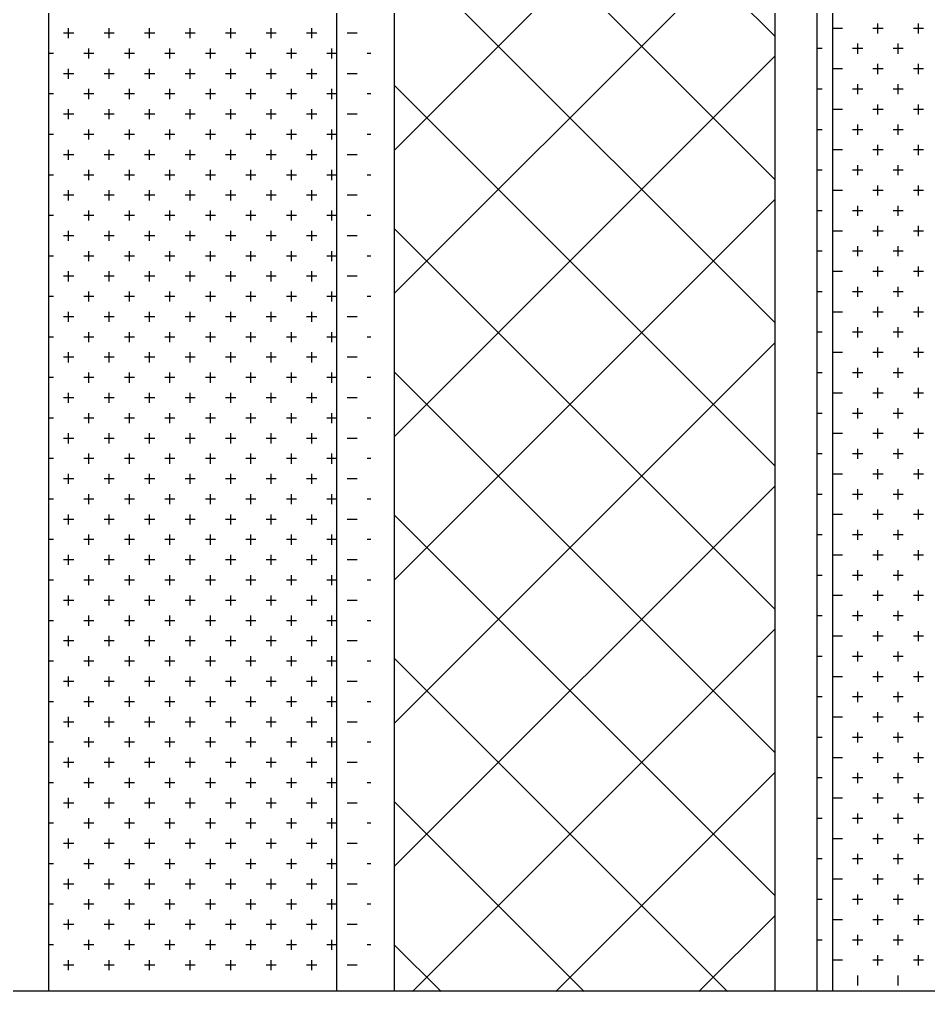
# Model space of a CAD drawing. Header units: inches. Extents: x 18.5 to 61, y 8.5 to 33.3.
# Drawn here: x 35.2731 to 35.533, y 27.4743 to 27.7521 of the extents above; entities that cross this region are included whole.
import ezdxf

# ---------------------------------------------------------------- set-up
doc = ezdxf.new("R2010")
doc.units = ezdxf.units.IN
doc.header["$MEASUREMENT"] = 0
for name, color, linetype in [('02', 2, 'Continuous'), ('4', 4, 'Continuous'), ('8', 8, 'Continuous')]:
    doc.layers.add(name, color=color, linetype=linetype)

msp = doc.modelspace()

# ---------------------------------------------------------------- hatches: boundary and pattern name
at = {"layer": '8'}
h = msp.add_hatch(dxfattribs=at)
h.set_pattern_fill('ANSI37', color=256, scale=0.231517, style=0)
h.set_pattern_definition([(135, (277.430933, 181.9363), (0.0204634236, 0.0204634236), []), (45, (277.430933, 181.9363), (0.0204634236, -0.0204634236), [])])
h.paths.add_polyline_path([(35.38027, 27.94441), (35.48901, 27.94891), (35.48901, 27.47433), (35.38027, 27.47433)])

# ---------------------------------------------------------------- linework, layer by layer
at = {"layer": '02'}
for p, q in [((35.28141, 28.01512), (35.28141, 27.47433)), ((35.3638, 28.00655), (35.3638, 27.47433)), ((35.38027, 28.00511), (35.38027, 27.47433)), ((35.48901, 27.99441), (35.48901, 27.47433)), ((35.50106, 27.99416), (35.50106, 27.47433)), ((35.50549, 27.9926), (35.50549, 27.47433)), ((35.2872, 27.74669), (35.2872, 27.74958)), ((35.29878, 27.74669), (35.29878, 27.74958)), ((35.31035, 27.74669), (35.31035, 27.74958)), ((35.32193, 27.74669), (35.32193, 27.74958)), ((35.33351, 27.74669), (35.33351, 27.74958)), ((35.34508, 27.74669), (35.34508, 27.74958)), ((35.35666, 27.74669), (35.35666, 27.74958)), ((35.50838, 27.7495), (35.50549, 27.7495)), ((35.51996, 27.7495), (35.51707, 27.7495)), ((35.51851, 27.74806), (35.51851, 27.75095)), ((35.53154, 27.7495), (35.52864, 27.7495)), ((35.53009, 27.74806), (35.53009, 27.75095)), ((35.28865, 27.74813), (35.28576, 27.74813)), ((35.30023, 27.74813), (35.29733, 27.74813)), ((35.3118, 27.74813), (35.30891, 27.74813)), ((35.32338, 27.74813), (35.32048, 27.74813)), ((35.33495, 27.74813), (35.33206, 27.74813)), ((35.34653, 27.74813), (35.34363, 27.74813)), ((35.3581, 27.74813), (35.35521, 27.74813)), ((35.36968, 27.74813), (35.36679, 27.74813)), ((35.51273, 27.74227), (35.51273, 27.74516)), ((35.5243, 27.74227), (35.5243, 27.74516)), ((35.28286, 27.74235), (35.28133, 27.74235)), ((35.29444, 27.74235), (35.29154, 27.74235)), ((35.29299, 27.7409), (35.29299, 27.74379)), ((35.30601, 27.74235), (35.30312, 27.74235)), ((35.30457, 27.7409), (35.30457, 27.74379)), ((35.31759, 27.74235), (35.3147, 27.74235)), ((35.31614, 27.7409), (35.31614, 27.74379)), ((35.32916, 27.74235), (35.32627, 27.74235)), ((35.32772, 27.7409), (35.32772, 27.74379)), ((35.34074, 27.74235), (35.33785, 27.74235)), ((35.33929, 27.7409), (35.33929, 27.74379)), ((35.35232, 27.74235), (35.34942, 27.74235)), ((35.35087, 27.7409), (35.35087, 27.74379)), ((35.36389, 27.74235), (35.361, 27.74235)), ((35.36245, 27.7409), (35.36245, 27.74379)), ((35.37359, 27.74235), (35.37257, 27.74235)), ((35.5026, 27.74372), (35.50106, 27.74372)), ((35.51417, 27.74372), (35.51128, 27.74372)), ((35.52575, 27.74372), (35.52285, 27.74372)), ((35.51851, 27.73648), (35.51851, 27.73937)), ((35.53009, 27.73648), (35.53009, 27.73937)), ((35.28865, 27.73656), (35.28576, 27.73656)), ((35.2872, 27.73511), (35.2872, 27.738)), ((35.30023, 27.73656), (35.29733, 27.73656)), ((35.29878, 27.73511), (35.29878, 27.738)), ((35.3118, 27.73656), (35.30891, 27.73656)), ((35.31035, 27.73511), (35.31035, 27.738)), ((35.32338, 27.73656), (35.32048, 27.73656)), ((35.32193, 27.73511), (35.32193, 27.738)), ((35.33495, 27.73656), (35.33206, 27.73656)), ((35.33351, 27.73511), (35.33351, 27.738)), ((35.34653, 27.73656), (35.34363, 27.73656)), ((35.34508, 27.73511), (35.34508, 27.738)), ((35.3581, 27.73656), (35.35521, 27.73656)), ((35.35666, 27.73511), (35.35666, 27.738)), ((35.36968, 27.73656), (35.36679, 27.73656)), ((35.50838, 27.73793), (35.50549, 27.73793)), ((35.51996, 27.73793), (35.51707, 27.73793)), ((35.53154, 27.73793), (35.52864, 27.73793)), ((35.51273, 27.73069), (35.51273, 27.73359)), ((35.5243, 27.73069), (35.5243, 27.73359)), ((35.28286, 27.73077), (35.28133, 27.73077)), ((35.29444, 27.73077), (35.29154, 27.73077)), ((35.29299, 27.72932), (35.29299, 27.73222)), ((35.30601, 27.73077), (35.30312, 27.73077)), ((35.30457, 27.72932), (35.30457, 27.73222)), ((35.31759, 27.73077), (35.3147, 27.73077)), ((35.31614, 27.72932), (35.31614, 27.73222)), ((35.32916, 27.73077), (35.32627, 27.73077)), ((35.32772, 27.72932), (35.32772, 27.73222)), ((35.34074, 27.73077), (35.33785, 27.73077)), ((35.33929, 27.72932), (35.33929, 27.73222)), ((35.35232, 27.73077), (35.34942, 27.73077)), ((35.35087, 27.72932), (35.35087, 27.73222)), ((35.36389, 27.73077), (35.361, 27.73077)), ((35.36245, 27.72932), (35.36245, 27.73222)), ((35.37359, 27.73077), (35.37257, 27.73077)), ((35.5026, 27.73214), (35.50106, 27.73214)), ((35.51417, 27.73214), (35.51128, 27.73214)), ((35.52575, 27.73214), (35.52285, 27.73214)), ((35.51851, 27.7249), (35.51851, 27.7278)), ((35.53009, 27.7249), (35.53009, 27.7278)), ((35.28865, 27.72498), (35.28576, 27.72498)), ((35.2872, 27.72353), (35.2872, 27.72643)), ((35.30023, 27.72498), (35.29733, 27.72498)), ((35.29878, 27.72353), (35.29878, 27.72643)), ((35.3118, 27.72498), (35.30891, 27.72498)), ((35.31035, 27.72353), (35.31035, 27.72643)), ((35.32338, 27.72498), (35.32048, 27.72498)), ((35.32193, 27.72353), (35.32193, 27.72643)), ((35.33495, 27.72498), (35.33206, 27.72498)), ((35.33351, 27.72353), (35.33351, 27.72643)), ((35.34653, 27.72498), (35.34363, 27.72498)), ((35.34508, 27.72353), (35.34508, 27.72643)), ((35.3581, 27.72498), (35.35521, 27.72498)), ((35.35666, 27.72353), (35.35666, 27.72643)), ((35.36968, 27.72498), (35.36679, 27.72498)), ((35.50838, 27.72635), (35.50549, 27.72635)), ((35.51996, 27.72635), (35.51707, 27.72635)), ((35.53154, 27.72635), (35.52864, 27.72635)), ((35.51273, 27.71912), (35.51273, 27.72201)), ((35.5243, 27.71912), (35.5243, 27.72201)), ((35.28286, 27.71919), (35.28133, 27.71919)), ((35.29444, 27.71919), (35.29154, 27.71919)), ((35.29299, 27.71775), (35.29299, 27.72064)), ((35.30601, 27.71919), (35.30312, 27.71919)), ((35.30457, 27.71775), (35.30457, 27.72064)), ((35.31759, 27.71919), (35.3147, 27.71919)), ((35.31614, 27.71775), (35.31614, 27.72064)), ((35.32916, 27.71919), (35.32627, 27.71919)), ((35.32772, 27.71775), (35.32772, 27.72064)), ((35.34074, 27.71919), (35.33785, 27.71919)), ((35.33929, 27.71775), (35.33929, 27.72064)), ((35.35232, 27.71919), (35.34942, 27.71919)), ((35.35087, 27.71775), (35.35087, 27.72064)), ((35.36389, 27.71919), (35.361, 27.71919)), ((35.36245, 27.71775), (35.36245, 27.72064)), ((35.37359, 27.71919), (35.37257, 27.71919)), ((35.5026, 27.72056), (35.50106, 27.72056)), ((35.51417, 27.72056), (35.51128, 27.72056)), ((35.52575, 27.72056), (35.52285, 27.72056)), ((35.51851, 27.71333), (35.51851, 27.71622)), ((35.53009, 27.71333), (35.53009, 27.71622)), ((35.28865, 27.71341), (35.28576, 27.71341)), ((35.2872, 27.71196), (35.2872, 27.71485)), ((35.30023, 27.71341), (35.29733, 27.71341)), ((35.29878, 27.71196), (35.29878, 27.71485)), ((35.3118, 27.71341), (35.30891, 27.71341)), ((35.31035, 27.71196), (35.31035, 27.71485)), ((35.32338, 27.71341), (35.32048, 27.71341)), ((35.32193, 27.71196), (35.32193, 27.71485)), ((35.33495, 27.71341), (35.33206, 27.71341)), ((35.33351, 27.71196), (35.33351, 27.71485)), ((35.34653, 27.71341), (35.34363, 27.71341)), ((35.34508, 27.71196), (35.34508, 27.71485)), ((35.3581, 27.71341), (35.35521, 27.71341)), ((35.35666, 27.71196), (35.35666, 27.71485)), ((35.36968, 27.71341), (35.36679, 27.71341)), ((35.50838, 27.71478), (35.50549, 27.71478)), ((35.51996, 27.71478), (35.51707, 27.71478)), ((35.53154, 27.71478), (35.52864, 27.71478)), ((35.29299, 27.70617), (35.29299, 27.70907)), ((35.30457, 27.70617), (35.30457, 27.70907)), ((35.31614, 27.70617), (35.31614, 27.70907)), ((35.32772, 27.70617), (35.32772, 27.70907)), ((35.33929, 27.70617), (35.33929, 27.70907)), ((35.35087, 27.70617), (35.35087, 27.70907)), ((35.36245, 27.70617), (35.36245, 27.70907)), ((35.5026, 27.70899), (35.50106, 27.70899)), ((35.51417, 27.70899), (35.51128, 27.70899)), ((35.51273, 27.70754), (35.51273, 27.71043)), ((35.52575, 27.70899), (35.52285, 27.70899)), ((35.5243, 27.70754), (35.5243, 27.71043)), ((35.28286, 27.70762), (35.28133, 27.70762)), ((35.29444, 27.70762), (35.29154, 27.70762)), ((35.30601, 27.70762), (35.30312, 27.70762)), ((35.31759, 27.70762), (35.3147, 27.70762)), ((35.32916, 27.70762), (35.32627, 27.70762)), ((35.34074, 27.70762), (35.33785, 27.70762)), ((35.35232, 27.70762), (35.34942, 27.70762)), ((35.36389, 27.70762), (35.361, 27.70762)), ((35.37359, 27.70762), (35.37257, 27.70762)), ((35.2872, 27.70038), (35.2872, 27.70328)), ((35.29878, 27.70038), (35.29878, 27.70328)), ((35.31035, 27.70038), (35.31035, 27.70328)), ((35.32193, 27.70038), (35.32193, 27.70328)), ((35.33351, 27.70038), (35.33351, 27.70328)), ((35.34508, 27.70038), (35.34508, 27.70328)), ((35.35666, 27.70038), (35.35666, 27.70328)), ((35.50838, 27.7032), (35.50549, 27.7032)), ((35.51996, 27.7032), (35.51707, 27.7032)), ((35.51851, 27.70175), (35.51851, 27.70465)), ((35.53154, 27.7032), (35.52864, 27.7032)), ((35.53009, 27.70175), (35.53009, 27.70465)), ((35.28865, 27.70183), (35.28576, 27.70183)), ((35.30023, 27.70183), (35.29733, 27.70183)), ((35.3118, 27.70183), (35.30891, 27.70183)), ((35.32338, 27.70183), (35.32048, 27.70183)), ((35.33495, 27.70183), (35.33206, 27.70183)), ((35.34653, 27.70183), (35.34363, 27.70183)), ((35.3581, 27.70183), (35.35521, 27.70183)), ((35.36968, 27.70183), (35.36679, 27.70183)), ((35.29299, 27.6946), (35.29299, 27.69749)), ((35.30457, 27.6946), (35.30457, 27.69749)), ((35.31614, 27.6946), (35.31614, 27.69749)), ((35.32772, 27.6946), (35.32772, 27.69749)), ((35.33929, 27.6946), (35.33929, 27.69749)), ((35.35087, 27.6946), (35.35087, 27.69749)), ((35.36245, 27.6946), (35.36245, 27.69749)), ((35.5026, 27.69741), (35.50106, 27.69741)), ((35.51417, 27.69741), (35.51128, 27.69741)), ((35.51273, 27.69597), (35.51273, 27.69886)), ((35.52575, 27.69741), (35.52285, 27.69741)), ((35.5243, 27.69597), (35.5243, 27.69886)), ((35.28286, 27.69604), (35.28133, 27.69604)), ((35.29444, 27.69604), (35.29154, 27.69604)), ((35.30601, 27.69604), (35.30312, 27.69604)), ((35.31759, 27.69604), (35.3147, 27.69604)), ((35.32916, 27.69604), (35.32627, 27.69604)), ((35.34074, 27.69604), (35.33785, 27.69604)), ((35.35232, 27.69604), (35.34942, 27.69604)), ((35.36389, 27.69604), (35.361, 27.69604)), ((35.37359, 27.69604), (35.37257, 27.69604)), ((35.2872, 27.68881), (35.2872, 27.6917)), ((35.29878, 27.68881), (35.29878, 27.6917)), ((35.31035, 27.68881), (35.31035, 27.6917)), ((35.32193, 27.68881), (35.32193, 27.6917)), ((35.33351, 27.68881), (35.33351, 27.6917)), ((35.34508, 27.68881), (35.34508, 27.6917)), ((35.35666, 27.68881), (35.35666, 27.6917)), ((35.50838, 27.69162), (35.50549, 27.69162)), ((35.51996, 27.69162), (35.51707, 27.69162)), ((35.51851, 27.69018), (35.51851, 27.69307)), ((35.53154, 27.69162), (35.52864, 27.69162)), ((35.53009, 27.69018), (35.53009, 27.69307)), ((35.28865, 27.69025), (35.28576, 27.69025)), ((35.30023, 27.69025), (35.29733, 27.69025)), ((35.3118, 27.69025), (35.30891, 27.69025)), ((35.32338, 27.69025), (35.32048, 27.69025)), ((35.33495, 27.69025), (35.33206, 27.69025)), ((35.34653, 27.69025), (35.34363, 27.69025)), ((35.3581, 27.69025), (35.35521, 27.69025)), ((35.36968, 27.69025), (35.36679, 27.69025)), ((35.29299, 27.68302), (35.29299, 27.68591)), ((35.30457, 27.68302), (35.30457, 27.68591)), ((35.31614, 27.68302), (35.31614, 27.68591)), ((35.32772, 27.68302), (35.32772, 27.68591)), ((35.33929, 27.68302), (35.33929, 27.68591)), ((35.35087, 27.68302), (35.35087, 27.68591)), ((35.36245, 27.68302), (35.36245, 27.68591)), ((35.5026, 27.68584), (35.50106, 27.68584)), ((35.51417, 27.68584), (35.51128, 27.68584)), ((35.51273, 27.68439), (35.51273, 27.68728)), ((35.52575, 27.68584), (35.52285, 27.68584)), ((35.5243, 27.68439), (35.5243, 27.68728)), ((35.28286, 27.68447), (35.28133, 27.68447)), ((35.29444, 27.68447), (35.29154, 27.68447)), ((35.30601, 27.68447), (35.30312, 27.68447)), ((35.31759, 27.68447), (35.3147, 27.68447)), ((35.32916, 27.68447), (35.32627, 27.68447)), ((35.34074, 27.68447), (35.33785, 27.68447)), ((35.35232, 27.68447), (35.34942, 27.68447)), ((35.36389, 27.68447), (35.361, 27.68447)), ((35.37359, 27.68447), (35.37257, 27.68447)), ((35.2872, 27.67723), (35.2872, 27.68013)), ((35.29878, 27.67723), (35.29878, 27.68013)), ((35.31035, 27.67723), (35.31035, 27.68013)), ((35.32193, 27.67723), (35.32193, 27.68013)), ((35.33351, 27.67723), (35.33351, 27.68013)), ((35.34508, 27.67723), (35.34508, 27.68013)), ((35.35666, 27.67723), (35.35666, 27.68013)), ((35.50838, 27.68005), (35.50549, 27.68005)), ((35.51996, 27.68005), (35.51707, 27.68005)), ((35.51851, 27.6786), (35.51851, 27.6815)), ((35.53154, 27.68005), (35.52864, 27.68005)), ((35.53009, 27.6786), (35.53009, 27.6815)), ((35.28865, 27.67868), (35.28576, 27.67868)), ((35.30023, 27.67868), (35.29733, 27.67868)), ((35.3118, 27.67868), (35.30891, 27.67868)), ((35.32338, 27.67868), (35.32048, 27.67868)), ((35.33495, 27.67868), (35.33206, 27.67868)), ((35.34653, 27.67868), (35.34363, 27.67868)), ((35.3581, 27.67868), (35.35521, 27.67868)), ((35.36968, 27.67868), (35.36679, 27.67868)), ((35.51273, 27.67281), (35.51273, 27.67571)), ((35.5243, 27.67281), (35.5243, 27.67571)), ((35.28286, 27.67289), (35.28133, 27.67289)), ((35.29444, 27.67289), (35.29154, 27.67289)), ((35.29299, 27.67144), (35.29299, 27.67434)), ((35.30601, 27.67289), (35.30312, 27.67289)), ((35.30457, 27.67144), (35.30457, 27.67434)), ((35.31759, 27.67289), (35.3147, 27.67289)), ((35.31614, 27.67144), (35.31614, 27.67434)), ((35.32916, 27.67289), (35.32627, 27.67289)), ((35.32772, 27.67144), (35.32772, 27.67434)), ((35.34074, 27.67289), (35.33785, 27.67289)), ((35.33929, 27.67144), (35.33929, 27.67434)), ((35.35232, 27.67289), (35.34942, 27.67289)), ((35.35087, 27.67144), (35.35087, 27.67434)), ((35.36389, 27.67289), (35.361, 27.67289)), ((35.36245, 27.67144), (35.36245, 27.67434)), ((35.37359, 27.67289), (35.37257, 27.67289)), ((35.5026, 27.67426), (35.50106, 27.67426)), ((35.51417, 27.67426), (35.51128, 27.67426)), ((35.52575, 27.67426), (35.52285, 27.67426)), ((35.51851, 27.66703), (35.51851, 27.66992)), ((35.53009, 27.66703), (35.53009, 27.66992)), ((35.28865, 27.6671), (35.28576, 27.6671)), ((35.2872, 27.66566), (35.2872, 27.66855)), ((35.30023, 27.6671), (35.29733, 27.6671)), ((35.29878, 27.66566), (35.29878, 27.66855)), ((35.3118, 27.6671), (35.30891, 27.6671)), ((35.31035, 27.66566), (35.31035, 27.66855)), ((35.32338, 27.6671), (35.32048, 27.6671)), ((35.32193, 27.66566), (35.32193, 27.66855)), ((35.33495, 27.6671), (35.33206, 27.6671)), ((35.33351, 27.66566), (35.33351, 27.66855)), ((35.34653, 27.6671), (35.34363, 27.6671)), ((35.34508, 27.66566), (35.34508, 27.66855)), ((35.3581, 27.6671), (35.35521, 27.6671)), ((35.35666, 27.66566), (35.35666, 27.66855)), ((35.36968, 27.6671), (35.36679, 27.6671)), ((35.50838, 27.66847), (35.50549, 27.66847)), ((35.51996, 27.66847), (35.51707, 27.66847)), ((35.53154, 27.66847), (35.52864, 27.66847)), ((35.51273, 27.66124), (35.51273, 27.66413)), ((35.5243, 27.66124), (35.5243, 27.66413)), ((35.28286, 27.66131), (35.28133, 27.66131)), ((35.29444, 27.66131), (35.29154, 27.66131)), ((35.29299, 27.65987), (35.29299, 27.66276)), ((35.30601, 27.66131), (35.30312, 27.66131)), ((35.30457, 27.65987), (35.30457, 27.66276)), ((35.31759, 27.66131), (35.3147, 27.66131)), ((35.31614, 27.65987), (35.31614, 27.66276)), ((35.32916, 27.66131), (35.32627, 27.66131)), ((35.32772, 27.65987), (35.32772, 27.66276)), ((35.34074, 27.66131), (35.33785, 27.66131)), ((35.33929, 27.65987), (35.33929, 27.66276)), ((35.35232, 27.66131), (35.34942, 27.66131)), ((35.35087, 27.65987), (35.35087, 27.66276)), ((35.36389, 27.66131), (35.361, 27.66131)), ((35.36245, 27.65987), (35.36245, 27.66276)), ((35.37359, 27.66131), (35.37257, 27.66131)), ((35.5026, 27.66268), (35.50106, 27.66268)), ((35.51417, 27.66268), (35.51128, 27.66268)), ((35.52575, 27.66268), (35.52285, 27.66268)), ((35.51851, 27.65545), (35.51851, 27.65834)), ((35.53009, 27.65545), (35.53009, 27.65834)), ((35.28865, 27.65553), (35.28576, 27.65553)), ((35.2872, 27.65408), (35.2872, 27.65697)), ((35.30023, 27.65553), (35.29733, 27.65553)), ((35.29878, 27.65408), (35.29878, 27.65697)), ((35.3118, 27.65553), (35.30891, 27.65553)), ((35.31035, 27.65408), (35.31035, 27.65697)), ((35.32338, 27.65553), (35.32048, 27.65553)), ((35.32193, 27.65408), (35.32193, 27.65697)), ((35.33495, 27.65553), (35.33206, 27.65553)), ((35.33351, 27.65408), (35.33351, 27.65697)), ((35.34653, 27.65553), (35.34363, 27.65553)), ((35.34508, 27.65408), (35.34508, 27.65697)), ((35.3581, 27.65553), (35.35521, 27.65553)), ((35.35666, 27.65408), (35.35666, 27.65697)), ((35.36968, 27.65553), (35.36679, 27.65553)), ((35.50838, 27.6569), (35.50549, 27.6569)), ((35.51996, 27.6569), (35.51707, 27.6569)), ((35.53154, 27.6569), (35.52864, 27.6569)), ((35.51273, 27.64966), (35.51273, 27.65256)), ((35.5243, 27.64966), (35.5243, 27.65256)), ((35.28286, 27.64974), (35.28133, 27.64974)), ((35.29444, 27.64974), (35.29154, 27.64974)), ((35.29299, 27.64829), (35.29299, 27.65119)), ((35.30601, 27.64974), (35.30312, 27.64974)), ((35.30457, 27.64829), (35.30457, 27.65119)), ((35.31759, 27.64974), (35.3147, 27.64974)), ((35.31614, 27.64829), (35.31614, 27.65119)), ((35.32916, 27.64974), (35.32627, 27.64974)), ((35.32772, 27.64829), (35.32772, 27.65119)), ((35.34074, 27.64974), (35.33785, 27.64974)), ((35.33929, 27.64829), (35.33929, 27.65119)), ((35.35232, 27.64974), (35.34942, 27.64974)), ((35.35087, 27.64829), (35.35087, 27.65119)), ((35.36389, 27.64974), (35.361, 27.64974)), ((35.36245, 27.64829), (35.36245, 27.65119)), ((35.37359, 27.64974), (35.37257, 27.64974)), ((35.5026, 27.65111), (35.50106, 27.65111)), ((35.51417, 27.65111), (35.51128, 27.65111)), ((35.52575, 27.65111), (35.52285, 27.65111)), ((35.51851, 27.64387), (35.51851, 27.64677)), ((35.53009, 27.64387), (35.53009, 27.64677)), ((35.28865, 27.64395), (35.28576, 27.64395)), ((35.2872, 27.6425), (35.2872, 27.6454)), ((35.30023, 27.64395), (35.29733, 27.64395)), ((35.29878, 27.6425), (35.29878, 27.6454)), ((35.3118, 27.64395), (35.30891, 27.64395)), ((35.31035, 27.6425), (35.31035, 27.6454)), ((35.32338, 27.64395), (35.32048, 27.64395)), ((35.32193, 27.6425), (35.32193, 27.6454)), ((35.33495, 27.64395), (35.33206, 27.64395)), ((35.33351, 27.6425), (35.33351, 27.6454)), ((35.34653, 27.64395), (35.34363, 27.64395)), ((35.34508, 27.6425), (35.34508, 27.6454)), ((35.3581, 27.64395), (35.35521, 27.64395)), ((35.35666, 27.6425), (35.35666, 27.6454)), ((35.36968, 27.64395), (35.36679, 27.64395)), ((35.50838, 27.64532), (35.50549, 27.64532)), ((35.51996, 27.64532), (35.51707, 27.64532)), ((35.53154, 27.64532), (35.52864, 27.64532)), ((35.29299, 27.63672), (35.29299, 27.63961)), ((35.30457, 27.63672), (35.30457, 27.63961)), ((35.31614, 27.63672), (35.31614, 27.63961)), ((35.32772, 27.63672), (35.32772, 27.63961)), ((35.33929, 27.63672), (35.33929, 27.63961)), ((35.35087, 27.63672), (35.35087, 27.63961)), ((35.36245, 27.63672), (35.36245, 27.63961)), ((35.5026, 27.63953), (35.50106, 27.63953)), ((35.51417, 27.63953), (35.51128, 27.63953)), ((35.51273, 27.63809), (35.51273, 27.64098)), ((35.52575, 27.63953), (35.52285, 27.63953)), ((35.5243, 27.63809), (35.5243, 27.64098)), ((35.28286, 27.63816), (35.28133, 27.63816)), ((35.29444, 27.63816), (35.29154, 27.63816)), ((35.30601, 27.63816), (35.30312, 27.63816)), ((35.31759, 27.63816), (35.3147, 27.63816)), ((35.32916, 27.63816), (35.32627, 27.63816)), ((35.34074, 27.63816), (35.33785, 27.63816)), ((35.35232, 27.63816), (35.34942, 27.63816)), ((35.36389, 27.63816), (35.361, 27.63816)), ((35.37359, 27.63816), (35.37257, 27.63816)), ((35.2872, 27.63093), (35.2872, 27.63382)), ((35.29878, 27.63093), (35.29878, 27.63382)), ((35.31035, 27.63093), (35.31035, 27.63382)), ((35.32193, 27.63093), (35.32193, 27.63382)), ((35.33351, 27.63093), (35.33351, 27.63382)), ((35.34508, 27.63093), (35.34508, 27.63382)), ((35.35666, 27.63093), (35.35666, 27.63382)), ((35.50838, 27.63374), (35.50549, 27.63374)), ((35.51996, 27.63374), (35.51707, 27.63374)), ((35.51851, 27.6323), (35.51851, 27.63519)), ((35.53154, 27.63374), (35.52864, 27.63374)), ((35.53009, 27.6323), (35.53009, 27.63519)), ((35.28865, 27.63237), (35.28576, 27.63237)), ((35.30023, 27.63237), (35.29733, 27.63237)), ((35.3118, 27.63237), (35.30891, 27.63237)), ((35.32338, 27.63237), (35.32048, 27.63237)), ((35.33495, 27.63237), (35.33206, 27.63237)), ((35.34653, 27.63237), (35.34363, 27.63237)), ((35.3581, 27.63237), (35.35521, 27.63237)), ((35.36968, 27.63237), (35.36679, 27.63237)), ((35.29299, 27.62514), (35.29299, 27.62803)), ((35.30457, 27.62514), (35.30457, 27.62803)), ((35.31614, 27.62514), (35.31614, 27.62803)), ((35.32772, 27.62514), (35.32772, 27.62803)), ((35.33929, 27.62514), (35.33929, 27.62803)), ((35.35087, 27.62514), (35.35087, 27.62803)), ((35.36245, 27.62514), (35.36245, 27.62803)), ((35.5026, 27.62796), (35.50106, 27.62796)), ((35.51417, 27.62796), (35.51128, 27.62796)), ((35.51273, 27.62651), (35.51273, 27.6294)), ((35.52575, 27.62796), (35.52285, 27.62796)), ((35.5243, 27.62651), (35.5243, 27.6294)), ((35.28286, 27.62659), (35.28133, 27.62659)), ((35.29444, 27.62659), (35.29154, 27.62659)), ((35.30601, 27.62659), (35.30312, 27.62659)), ((35.31759, 27.62659), (35.3147, 27.62659)), ((35.32916, 27.62659), (35.32627, 27.62659)), ((35.34074, 27.62659), (35.33785, 27.62659)), ((35.35232, 27.62659), (35.34942, 27.62659)), ((35.36389, 27.62659), (35.361, 27.62659)), ((35.37359, 27.62659), (35.37257, 27.62659)), ((35.2872, 27.61935), (35.2872, 27.62225)), ((35.29878, 27.61935), (35.29878, 27.62225)), ((35.31035, 27.61935), (35.31035, 27.62225)), ((35.32193, 27.61935), (35.32193, 27.62225)), ((35.33351, 27.61935), (35.33351, 27.62225)), ((35.34508, 27.61935), (35.34508, 27.62225)), ((35.35666, 27.61935), (35.35666, 27.62225)), ((35.50838, 27.62217), (35.50549, 27.62217)), ((35.51996, 27.62217), (35.51707, 27.62217)), ((35.51851, 27.62072), (35.51851, 27.62362)), ((35.53154, 27.62217), (35.52864, 27.62217)), ((35.53009, 27.62072), (35.53009, 27.62362)), ((35.28865, 27.6208), (35.28576, 27.6208)), ((35.30023, 27.6208), (35.29733, 27.6208)), ((35.3118, 27.6208), (35.30891, 27.6208)), ((35.32338, 27.6208), (35.32048, 27.6208)), ((35.33495, 27.6208), (35.33206, 27.6208)), ((35.34653, 27.6208), (35.34363, 27.6208)), ((35.3581, 27.6208), (35.35521, 27.6208)), ((35.36968, 27.6208), (35.36679, 27.6208)), ((35.29299, 27.61356), (35.29299, 27.61646)), ((35.30457, 27.61356), (35.30457, 27.61646)), ((35.31614, 27.61356), (35.31614, 27.61646)), ((35.32772, 27.61356), (35.32772, 27.61646)), ((35.33929, 27.61356), (35.33929, 27.61646)), ((35.35087, 27.61356), (35.35087, 27.61646)), ((35.36245, 27.61356), (35.36245, 27.61646)), ((35.5026, 27.61638), (35.50106, 27.61638)), ((35.51417, 27.61638), (35.51128, 27.61638)), ((35.51273, 27.61493), (35.51273, 27.61783)), ((35.52575, 27.61638), (35.52285, 27.61638)), ((35.5243, 27.61493), (35.5243, 27.61783)), ((35.28286, 27.61501), (35.28133, 27.61501)), ((35.29444, 27.61501), (35.29154, 27.61501)), ((35.30601, 27.61501), (35.30312, 27.61501)), ((35.31759, 27.61501), (35.3147, 27.61501)), ((35.32916, 27.61501), (35.32627, 27.61501)), ((35.34074, 27.61501), (35.33785, 27.61501)), ((35.35232, 27.61501), (35.34942, 27.61501)), ((35.36389, 27.61501), (35.361, 27.61501)), ((35.37359, 27.61501), (35.37257, 27.61501)), ((35.2872, 27.60778), (35.2872, 27.61067)), ((35.29878, 27.60778), (35.29878, 27.61067)), ((35.31035, 27.60778), (35.31035, 27.61067)), ((35.32193, 27.60778), (35.32193, 27.61067)), ((35.33351, 27.60778), (35.33351, 27.61067)), ((35.34508, 27.60778), (35.34508, 27.61067)), ((35.35666, 27.60778), (35.35666, 27.61067)), ((35.50838, 27.61059), (35.50549, 27.61059)), ((35.51996, 27.61059), (35.51707, 27.61059)), ((35.51851, 27.60915), (35.51851, 27.61204)), ((35.53154, 27.61059), (35.52864, 27.61059)), ((35.53009, 27.60915), (35.53009, 27.61204)), ((35.28865, 27.60922), (35.28576, 27.60922)), ((35.30023, 27.60922), (35.29733, 27.60922)), ((35.3118, 27.60922), (35.30891, 27.60922)), ((35.32338, 27.60922), (35.32048, 27.60922)), ((35.33495, 27.60922), (35.33206, 27.60922)), ((35.34653, 27.60922), (35.34363, 27.60922)), ((35.3581, 27.60922), (35.35521, 27.60922)), ((35.36968, 27.60922), (35.36679, 27.60922)), ((35.51273, 27.60336), (35.51273, 27.60625)), ((35.5243, 27.60336), (35.5243, 27.60625)), ((35.28286, 27.60344), (35.28133, 27.60344)), ((35.29444, 27.60344), (35.29154, 27.60344)), ((35.29299, 27.60199), (35.29299, 27.60488)), ((35.30601, 27.60344), (35.30312, 27.60344)), ((35.30457, 27.60199), (35.30457, 27.60488)), ((35.31759, 27.60344), (35.3147, 27.60344)), ((35.31614, 27.60199), (35.31614, 27.60488)), ((35.32916, 27.60344), (35.32627, 27.60344)), ((35.32772, 27.60199), (35.32772, 27.60488)), ((35.34074, 27.60344), (35.33785, 27.60344)), ((35.33929, 27.60199), (35.33929, 27.60488)), ((35.35232, 27.60344), (35.34942, 27.60344)), ((35.35087, 27.60199), (35.35087, 27.60488)), ((35.36389, 27.60344), (35.361, 27.60344)), ((35.36245, 27.60199), (35.36245, 27.60488)), ((35.37359, 27.60344), (35.37257, 27.60344)), ((35.5026, 27.60481), (35.50106, 27.60481)), ((35.51417, 27.60481), (35.51128, 27.60481)), ((35.52575, 27.60481), (35.52285, 27.60481)), ((35.51851, 27.59757), (35.51851, 27.60046)), ((35.53009, 27.59757), (35.53009, 27.60046)), ((35.28865, 27.59765), (35.28576, 27.59765)), ((35.2872, 27.5962), (35.2872, 27.59909)), ((35.30023, 27.59765), (35.29733, 27.59765)), ((35.29878, 27.5962), (35.29878, 27.59909)), ((35.3118, 27.59765), (35.30891, 27.59765)), ((35.31035, 27.5962), (35.31035, 27.59909)), ((35.32338, 27.59765), (35.32048, 27.59765)), ((35.32193, 27.5962), (35.32193, 27.59909)), ((35.33495, 27.59765), (35.33206, 27.59765)), ((35.33351, 27.5962), (35.33351, 27.59909)), ((35.34653, 27.59765), (35.34363, 27.59765)), ((35.34508, 27.5962), (35.34508, 27.59909)), ((35.3581, 27.59765), (35.35521, 27.59765)), ((35.35666, 27.5962), (35.35666, 27.59909)), ((35.36968, 27.59765), (35.36679, 27.59765)), ((35.50838, 27.59902), (35.50549, 27.59902)), ((35.51996, 27.59902), (35.51707, 27.59902)), ((35.53154, 27.59902), (35.52864, 27.59902)), ((35.51273, 27.59178), (35.51273, 27.59468)), ((35.5243, 27.59178), (35.5243, 27.59468)), ((35.28286, 27.59186), (35.28133, 27.59186)), ((35.29444, 27.59186), (35.29154, 27.59186)), ((35.29299, 27.59041), (35.29299, 27.59331)), ((35.30601, 27.59186), (35.30312, 27.59186)), ((35.30457, 27.59041), (35.30457, 27.59331)), ((35.31759, 27.59186), (35.3147, 27.59186)), ((35.31614, 27.59041), (35.31614, 27.59331)), ((35.32916, 27.59186), (35.32627, 27.59186)), ((35.32772, 27.59041), (35.32772, 27.59331)), ((35.34074, 27.59186), (35.33785, 27.59186)), ((35.33929, 27.59041), (35.33929, 27.59331)), ((35.35232, 27.59186), (35.34942, 27.59186)), ((35.35087, 27.59041), (35.35087, 27.59331)), ((35.36389, 27.59186), (35.361, 27.59186)), ((35.36245, 27.59041), (35.36245, 27.59331)), ((35.37359, 27.59186), (35.37257, 27.59186)), ((35.5026, 27.59323), (35.50106, 27.59323)), ((35.51417, 27.59323), (35.51128, 27.59323)), ((35.52575, 27.59323), (35.52285, 27.59323)), ((35.51851, 27.58599), (35.51851, 27.58889)), ((35.53009, 27.58599), (35.53009, 27.58889)), ((35.28865, 27.58607), (35.28576, 27.58607)), ((35.2872, 27.58462), (35.2872, 27.58752)), ((35.30023, 27.58607), (35.29733, 27.58607)), ((35.29878, 27.58462), (35.29878, 27.58752)), ((35.3118, 27.58607), (35.30891, 27.58607)), ((35.31035, 27.58462), (35.31035, 27.58752)), ((35.32338, 27.58607), (35.32048, 27.58607)), ((35.32193, 27.58462), (35.32193, 27.58752)), ((35.33495, 27.58607), (35.33206, 27.58607)), ((35.33351, 27.58462), (35.33351, 27.58752)), ((35.34653, 27.58607), (35.34363, 27.58607)), ((35.34508, 27.58462), (35.34508, 27.58752)), ((35.3581, 27.58607), (35.35521, 27.58607)), ((35.35666, 27.58462), (35.35666, 27.58752)), ((35.36968, 27.58607), (35.36679, 27.58607)), ((35.50838, 27.58744), (35.50549, 27.58744)), ((35.51996, 27.58744), (35.51707, 27.58744)), ((35.53154, 27.58744), (35.52864, 27.58744)), ((35.51273, 27.58021), (35.51273, 27.5831)), ((35.5243, 27.58021), (35.5243, 27.5831)), ((35.28286, 27.58028), (35.28133, 27.58028)), ((35.29444, 27.58028), (35.29154, 27.58028)), ((35.29299, 27.57884), (35.29299, 27.58173)), ((35.30601, 27.58028), (35.30312, 27.58028)), ((35.30457, 27.57884), (35.30457, 27.58173)), ((35.31759, 27.58028), (35.3147, 27.58028)), ((35.31614, 27.57884), (35.31614, 27.58173)), ((35.32916, 27.58028), (35.32627, 27.58028)), ((35.32772, 27.57884), (35.32772, 27.58173)), ((35.34074, 27.58028), (35.33785, 27.58028)), ((35.33929, 27.57884), (35.33929, 27.58173)), ((35.35232, 27.58028), (35.34942, 27.58028)), ((35.35087, 27.57884), (35.35087, 27.58173)), ((35.36389, 27.58028), (35.361, 27.58028)), ((35.36245, 27.57884), (35.36245, 27.58173)), ((35.37359, 27.58028), (35.37257, 27.58028)), ((35.5026, 27.58165), (35.50106, 27.58165)), ((35.51417, 27.58165), (35.51128, 27.58165)), ((35.52575, 27.58165), (35.52285, 27.58165)), ((35.51851, 27.57442), (35.51851, 27.57731)), ((35.53009, 27.57442), (35.53009, 27.57731)), ((35.28865, 27.5745), (35.28576, 27.5745)), ((35.2872, 27.57305), (35.2872, 27.57594)), ((35.30023, 27.5745), (35.29733, 27.5745)), ((35.29878, 27.57305), (35.29878, 27.57594)), ((35.3118, 27.5745), (35.30891, 27.5745)), ((35.31035, 27.57305), (35.31035, 27.57594)), ((35.32338, 27.5745), (35.32048, 27.5745)), ((35.32193, 27.57305), (35.32193, 27.57594)), ((35.33495, 27.5745), (35.33206, 27.5745)), ((35.33351, 27.57305), (35.33351, 27.57594)), ((35.34653, 27.5745), (35.34363, 27.5745)), ((35.34508, 27.57305), (35.34508, 27.57594)), ((35.3581, 27.5745), (35.35521, 27.5745)), ((35.35666, 27.57305), (35.35666, 27.57594)), ((35.36968, 27.5745), (35.36679, 27.5745)), ((35.50838, 27.57587), (35.50549, 27.57587)), ((35.51996, 27.57587), (35.51707, 27.57587)), ((35.53154, 27.57587), (35.52864, 27.57587)), ((35.29299, 27.56726), (35.29299, 27.57015)), ((35.30457, 27.56726), (35.30457, 27.57015)), ((35.31614, 27.56726), (35.31614, 27.57015)), ((35.32772, 27.56726), (35.32772, 27.57015)), ((35.33929, 27.56726), (35.33929, 27.57015)), ((35.35087, 27.56726), (35.35087, 27.57015)), ((35.36245, 27.56726), (35.36245, 27.57015)), ((35.5026, 27.57008), (35.50106, 27.57008)), ((35.51417, 27.57008), (35.51128, 27.57008)), ((35.51273, 27.56863), (35.51273, 27.57152)), ((35.52575, 27.57008), (35.52285, 27.57008)), ((35.5243, 27.56863), (35.5243, 27.57152)), ((35.28286, 27.56871), (35.28133, 27.56871)), ((35.29444, 27.56871), (35.29154, 27.56871)), ((35.30601, 27.56871), (35.30312, 27.56871)), ((35.31759, 27.56871), (35.3147, 27.56871)), ((35.32916, 27.56871), (35.32627, 27.56871)), ((35.34074, 27.56871), (35.33785, 27.56871)), ((35.35232, 27.56871), (35.34942, 27.56871)), ((35.36389, 27.56871), (35.361, 27.56871)), ((35.37359, 27.56871), (35.37257, 27.56871)), ((35.2872, 27.56147), (35.2872, 27.56437)), ((35.29878, 27.56147), (35.29878, 27.56437)), ((35.31035, 27.56147), (35.31035, 27.56437)), ((35.32193, 27.56147), (35.32193, 27.56437)), ((35.33351, 27.56147), (35.33351, 27.56437)), ((35.34508, 27.56147), (35.34508, 27.56437)), ((35.35666, 27.56147), (35.35666, 27.56437)), ((35.50838, 27.56429), (35.50549, 27.56429)), ((35.51996, 27.56429), (35.51707, 27.56429)), ((35.51851, 27.56284), (35.51851, 27.56574)), ((35.53154, 27.56429), (35.52864, 27.56429)), ((35.53009, 27.56284), (35.53009, 27.56574)), ((35.28865, 27.56292), (35.28576, 27.56292)), ((35.30023, 27.56292), (35.29733, 27.56292)), ((35.3118, 27.56292), (35.30891, 27.56292)), ((35.32338, 27.56292), (35.32048, 27.56292)), ((35.33495, 27.56292), (35.33206, 27.56292)), ((35.34653, 27.56292), (35.34363, 27.56292)), ((35.3581, 27.56292), (35.35521, 27.56292)), ((35.36968, 27.56292), (35.36679, 27.56292)), ((35.29299, 27.55568), (35.29299, 27.55858)), ((35.30457, 27.55568), (35.30457, 27.55858)), ((35.31614, 27.55568), (35.31614, 27.55858)), ((35.32772, 27.55568), (35.32772, 27.55858)), ((35.33929, 27.55568), (35.33929, 27.55858)), ((35.35087, 27.55568), (35.35087, 27.55858)), ((35.36245, 27.55568), (35.36245, 27.55858)), ((35.5026, 27.5585), (35.50106, 27.5585)), ((35.51417, 27.5585), (35.51128, 27.5585)), ((35.51273, 27.55705), (35.51273, 27.55995)), ((35.52575, 27.5585), (35.52285, 27.5585)), ((35.5243, 27.55705), (35.5243, 27.55995)), ((35.28286, 27.55713), (35.28133, 27.55713)), ((35.29444, 27.55713), (35.29154, 27.55713)), ((35.30601, 27.55713), (35.30312, 27.55713)), ((35.31759, 27.55713), (35.3147, 27.55713)), ((35.32916, 27.55713), (35.32627, 27.55713)), ((35.34074, 27.55713), (35.33785, 27.55713)), ((35.35232, 27.55713), (35.34942, 27.55713)), ((35.36389, 27.55713), (35.361, 27.55713)), ((35.37359, 27.55713), (35.37257, 27.55713)), ((35.2872, 27.5499), (35.2872, 27.55279)), ((35.29878, 27.5499), (35.29878, 27.55279)), ((35.31035, 27.5499), (35.31035, 27.55279)), ((35.32193, 27.5499), (35.32193, 27.55279)), ((35.33351, 27.5499), (35.33351, 27.55279)), ((35.34508, 27.5499), (35.34508, 27.55279)), ((35.35666, 27.5499), (35.35666, 27.55279)), ((35.50838, 27.55271), (35.50549, 27.55271)), ((35.51996, 27.55271), (35.51707, 27.55271)), ((35.51851, 27.55127), (35.51851, 27.55416)), ((35.53154, 27.55271), (35.52864, 27.55271)), ((35.53009, 27.55127), (35.53009, 27.55416)), ((35.28865, 27.55134), (35.28576, 27.55134)), ((35.30023, 27.55134), (35.29733, 27.55134)), ((35.3118, 27.55134), (35.30891, 27.55134)), ((35.32338, 27.55134), (35.32048, 27.55134)), ((35.33495, 27.55134), (35.33206, 27.55134)), ((35.34653, 27.55134), (35.34363, 27.55134)), ((35.3581, 27.55134), (35.35521, 27.55134)), ((35.36968, 27.55134), (35.36679, 27.55134)), ((35.29299, 27.54411), (35.29299, 27.547)), ((35.30457, 27.54411), (35.30457, 27.547)), ((35.31614, 27.54411), (35.31614, 27.547)), ((35.32772, 27.54411), (35.32772, 27.547)), ((35.33929, 27.54411), (35.33929, 27.547)), ((35.35087, 27.54411), (35.35087, 27.547)), ((35.36245, 27.54411), (35.36245, 27.547)), ((35.5026, 27.54693), (35.50106, 27.54693)), ((35.51417, 27.54693), (35.51128, 27.54693)), ((35.51273, 27.54548), (35.51273, 27.54837)), ((35.52575, 27.54693), (35.52285, 27.54693)), ((35.5243, 27.54548), (35.5243, 27.54837)), ((35.28286, 27.54556), (35.28133, 27.54556)), ((35.29444, 27.54556), (35.29154, 27.54556)), ((35.30601, 27.54556), (35.30312, 27.54556)), ((35.31759, 27.54556), (35.3147, 27.54556)), ((35.32916, 27.54556), (35.32627, 27.54556)), ((35.34074, 27.54556), (35.33785, 27.54556)), ((35.35232, 27.54556), (35.34942, 27.54556)), ((35.36389, 27.54556), (35.361, 27.54556)), ((35.37359, 27.54556), (35.37257, 27.54556)), ((35.2872, 27.53832), (35.2872, 27.54122)), ((35.29878, 27.53832), (35.29878, 27.54122)), ((35.31035, 27.53832), (35.31035, 27.54122)), ((35.32193, 27.53832), (35.32193, 27.54122)), ((35.33351, 27.53832), (35.33351, 27.54122)), ((35.34508, 27.53832), (35.34508, 27.54122)), ((35.35666, 27.53832), (35.35666, 27.54122)), ((35.50838, 27.54114), (35.50549, 27.54114)), ((35.51996, 27.54114), (35.51707, 27.54114)), ((35.51851, 27.53969), (35.51851, 27.54258)), ((35.53154, 27.54114), (35.52864, 27.54114)), ((35.53009, 27.53969), (35.53009, 27.54258)), ((35.28865, 27.53977), (35.28576, 27.53977)), ((35.30023, 27.53977), (35.29733, 27.53977)), ((35.3118, 27.53977), (35.30891, 27.53977)), ((35.32338, 27.53977), (35.32048, 27.53977)), ((35.33495, 27.53977), (35.33206, 27.53977)), ((35.34653, 27.53977), (35.34363, 27.53977)), ((35.3581, 27.53977), (35.35521, 27.53977)), ((35.36968, 27.53977), (35.36679, 27.53977)), ((35.51273, 27.5339), (35.51273, 27.5368)), ((35.5243, 27.5339), (35.5243, 27.5368)), ((35.28286, 27.53398), (35.28133, 27.53398)), ((35.29444, 27.53398), (35.29154, 27.53398)), ((35.29299, 27.53253), (35.29299, 27.53543)), ((35.30601, 27.53398), (35.30312, 27.53398)), ((35.30457, 27.53253), (35.30457, 27.53543)), ((35.31759, 27.53398), (35.3147, 27.53398)), ((35.31614, 27.53253), (35.31614, 27.53543)), ((35.32916, 27.53398), (35.32627, 27.53398)), ((35.32772, 27.53253), (35.32772, 27.53543)), ((35.34074, 27.53398), (35.33785, 27.53398)), ((35.33929, 27.53253), (35.33929, 27.53543)), ((35.35232, 27.53398), (35.34942, 27.53398)), ((35.35087, 27.53253), (35.35087, 27.53543)), ((35.36389, 27.53398), (35.361, 27.53398)), ((35.36245, 27.53253), (35.36245, 27.53543)), ((35.37359, 27.53398), (35.37257, 27.53398)), ((35.5026, 27.53535), (35.50106, 27.53535)), ((35.51417, 27.53535), (35.51128, 27.53535)), ((35.52575, 27.53535), (35.52285, 27.53535)), ((35.51851, 27.52812), (35.51851, 27.53101)), ((35.53009, 27.52812), (35.53009, 27.53101)), ((35.28865, 27.52819), (35.28576, 27.52819)), ((35.2872, 27.52675), (35.2872, 27.52964)), ((35.30023, 27.52819), (35.29733, 27.52819)), ((35.29878, 27.52675), (35.29878, 27.52964)), ((35.3118, 27.52819), (35.30891, 27.52819)), ((35.31035, 27.52675), (35.31035, 27.52964)), ((35.32338, 27.52819), (35.32048, 27.52819)), ((35.32193, 27.52675), (35.32193, 27.52964)), ((35.33495, 27.52819), (35.33206, 27.52819)), ((35.33351, 27.52675), (35.33351, 27.52964)), ((35.34653, 27.52819), (35.34363, 27.52819)), ((35.34508, 27.52675), (35.34508, 27.52964)), ((35.3581, 27.52819), (35.35521, 27.52819)), ((35.35666, 27.52675), (35.35666, 27.52964)), ((35.36968, 27.52819), (35.36679, 27.52819)), ((35.50838, 27.52956), (35.50549, 27.52956)), ((35.51996, 27.52956), (35.51707, 27.52956)), ((35.53154, 27.52956), (35.52864, 27.52956)), ((35.51273, 27.52233), (35.51273, 27.52522)), ((35.5243, 27.52233), (35.5243, 27.52522)), ((35.28286, 27.5224), (35.28133, 27.5224)), ((35.29444, 27.5224), (35.29154, 27.5224)), ((35.29299, 27.52096), (35.29299, 27.52385)), ((35.30601, 27.5224), (35.30312, 27.5224)), ((35.30457, 27.52096), (35.30457, 27.52385)), ((35.31759, 27.5224), (35.3147, 27.5224)), ((35.31614, 27.52096), (35.31614, 27.52385)), ((35.32916, 27.5224), (35.32627, 27.5224)), ((35.32772, 27.52096), (35.32772, 27.52385)), ((35.34074, 27.5224), (35.33785, 27.5224)), ((35.33929, 27.52096), (35.33929, 27.52385)), ((35.35232, 27.5224), (35.34942, 27.5224)), ((35.35087, 27.52096), (35.35087, 27.52385)), ((35.36389, 27.5224), (35.361, 27.5224)), ((35.36245, 27.52096), (35.36245, 27.52385)), ((35.37359, 27.5224), (35.37257, 27.5224)), ((35.5026, 27.52377), (35.50106, 27.52377)), ((35.51417, 27.52377), (35.51128, 27.52377)), ((35.52575, 27.52377), (35.52285, 27.52377)), ((35.51851, 27.51654), (35.51851, 27.51943)), ((35.53009, 27.51654), (35.53009, 27.51943)), ((35.28865, 27.51662), (35.28576, 27.51662)), ((35.2872, 27.51517), (35.2872, 27.51806)), ((35.30023, 27.51662), (35.29733, 27.51662)), ((35.29878, 27.51517), (35.29878, 27.51806)), ((35.3118, 27.51662), (35.30891, 27.51662)), ((35.31035, 27.51517), (35.31035, 27.51806)), ((35.32338, 27.51662), (35.32048, 27.51662)), ((35.32193, 27.51517), (35.32193, 27.51806)), ((35.33495, 27.51662), (35.33206, 27.51662)), ((35.33351, 27.51517), (35.33351, 27.51806)), ((35.34653, 27.51662), (35.34363, 27.51662)), ((35.34508, 27.51517), (35.34508, 27.51806)), ((35.3581, 27.51662), (35.35521, 27.51662)), ((35.35666, 27.51517), (35.35666, 27.51806)), ((35.36968, 27.51662), (35.36679, 27.51662)), ((35.50838, 27.51799), (35.50549, 27.51799)), ((35.51996, 27.51799), (35.51707, 27.51799)), ((35.53154, 27.51799), (35.52864, 27.51799)), ((35.51273, 27.51075), (35.51273, 27.51365)), ((35.5243, 27.51075), (35.5243, 27.51365)), ((35.28286, 27.51083), (35.28133, 27.51083)), ((35.29444, 27.51083), (35.29154, 27.51083)), ((35.29299, 27.50938), (35.29299, 27.51228)), ((35.30601, 27.51083), (35.30312, 27.51083)), ((35.30457, 27.50938), (35.30457, 27.51228)), ((35.31759, 27.51083), (35.3147, 27.51083)), ((35.31614, 27.50938), (35.31614, 27.51228)), ((35.32916, 27.51083), (35.32627, 27.51083)), ((35.32772, 27.50938), (35.32772, 27.51228)), ((35.34074, 27.51083), (35.33785, 27.51083)), ((35.33929, 27.50938), (35.33929, 27.51228)), ((35.35232, 27.51083), (35.34942, 27.51083)), ((35.35087, 27.50938), (35.35087, 27.51228)), ((35.36389, 27.51083), (35.361, 27.51083)), ((35.36245, 27.50938), (35.36245, 27.51228)), ((35.37359, 27.51083), (35.37257, 27.51083)), ((35.5026, 27.5122), (35.50106, 27.5122)), ((35.51417, 27.5122), (35.51128, 27.5122)), ((35.52575, 27.5122), (35.52285, 27.5122)), ((35.51851, 27.50496), (35.51851, 27.50786)), ((35.53009, 27.50496), (35.53009, 27.50786)), ((35.28865, 27.50504), (35.28576, 27.50504)), ((35.2872, 27.50359), (35.2872, 27.50649)), ((35.30023, 27.50504), (35.29733, 27.50504)), ((35.29878, 27.50359), (35.29878, 27.50649)), ((35.3118, 27.50504), (35.30891, 27.50504)), ((35.31035, 27.50359), (35.31035, 27.50649)), ((35.32338, 27.50504), (35.32048, 27.50504)), ((35.32193, 27.50359), (35.32193, 27.50649)), ((35.33495, 27.50504), (35.33206, 27.50504)), ((35.33351, 27.50359), (35.33351, 27.50649)), ((35.34653, 27.50504), (35.34363, 27.50504)), ((35.34508, 27.50359), (35.34508, 27.50649)), ((35.3581, 27.50504), (35.35521, 27.50504)), ((35.35666, 27.50359), (35.35666, 27.50649)), ((35.36968, 27.50504), (35.36679, 27.50504)), ((35.50838, 27.50641), (35.50549, 27.50641)), ((35.51996, 27.50641), (35.51707, 27.50641)), ((35.53154, 27.50641), (35.52864, 27.50641)), ((35.29299, 27.49781), (35.29299, 27.5007)), ((35.30457, 27.49781), (35.30457, 27.5007)), ((35.31614, 27.49781), (35.31614, 27.5007)), ((35.32772, 27.49781), (35.32772, 27.5007)), ((35.33929, 27.49781), (35.33929, 27.5007)), ((35.35087, 27.49781), (35.35087, 27.5007)), ((35.36245, 27.49781), (35.36245, 27.5007)), ((35.5026, 27.50062), (35.50106, 27.50062)), ((35.51417, 27.50062), (35.51128, 27.50062)), ((35.51273, 27.49918), (35.51273, 27.50207)), ((35.52575, 27.50062), (35.52285, 27.50062)), ((35.5243, 27.49918), (35.5243, 27.50207)), ((35.28286, 27.49925), (35.28133, 27.49925)), ((35.29444, 27.49925), (35.29154, 27.49925)), ((35.30601, 27.49925), (35.30312, 27.49925)), ((35.31759, 27.49925), (35.3147, 27.49925)), ((35.32916, 27.49925), (35.32627, 27.49925)), ((35.34074, 27.49925), (35.33785, 27.49925)), ((35.35232, 27.49925), (35.34942, 27.49925)), ((35.36389, 27.49925), (35.361, 27.49925)), ((35.37359, 27.49925), (35.37257, 27.49925)), ((35.2872, 27.49202), (35.2872, 27.49491)), ((35.29878, 27.49202), (35.29878, 27.49491)), ((35.31035, 27.49202), (35.31035, 27.49491)), ((35.32193, 27.49202), (35.32193, 27.49491)), ((35.33351, 27.49202), (35.33351, 27.49491)), ((35.34508, 27.49202), (35.34508, 27.49491)), ((35.35666, 27.49202), (35.35666, 27.49491)), ((35.50838, 27.49483), (35.50549, 27.49483)), ((35.51996, 27.49483), (35.51707, 27.49483)), ((35.51851, 27.49339), (35.51851, 27.49628)), ((35.53154, 27.49483), (35.52864, 27.49483)), ((35.53009, 27.49339), (35.53009, 27.49628)), ((35.28865, 27.49346), (35.28576, 27.49346)), ((35.30023, 27.49346), (35.29733, 27.49346)), ((35.3118, 27.49346), (35.30891, 27.49346)), ((35.32338, 27.49346), (35.32048, 27.49346)), ((35.33495, 27.49346), (35.33206, 27.49346)), ((35.34653, 27.49346), (35.34363, 27.49346)), ((35.3581, 27.49346), (35.35521, 27.49346)), ((35.36968, 27.49346), (35.36679, 27.49346)), ((35.29299, 27.48623), (35.29299, 27.48912)), ((35.30457, 27.48623), (35.30457, 27.48912)), ((35.31614, 27.48623), (35.31614, 27.48912)), ((35.32772, 27.48623), (35.32772, 27.48912)), ((35.33929, 27.48623), (35.33929, 27.48912)), ((35.35087, 27.48623), (35.35087, 27.48912)), ((35.36245, 27.48623), (35.36245, 27.48912)), ((35.5026, 27.48905), (35.50106, 27.48905)), ((35.51417, 27.48905), (35.51128, 27.48905)), ((35.51273, 27.4876), (35.51273, 27.49049)), ((35.52575, 27.48905), (35.52285, 27.48905)), ((35.5243, 27.4876), (35.5243, 27.49049)), ((35.28286, 27.48768), (35.28133, 27.48768)), ((35.29444, 27.48768), (35.29154, 27.48768)), ((35.30601, 27.48768), (35.30312, 27.48768)), ((35.31759, 27.48768), (35.3147, 27.48768)), ((35.32916, 27.48768), (35.32627, 27.48768)), ((35.34074, 27.48768), (35.33785, 27.48768)), ((35.35232, 27.48768), (35.34942, 27.48768)), ((35.36389, 27.48768), (35.361, 27.48768)), ((35.37359, 27.48768), (35.37257, 27.48768)), ((35.2872, 27.48044), (35.2872, 27.48334)), ((35.29878, 27.48044), (35.29878, 27.48334)), ((35.31035, 27.48044), (35.31035, 27.48334)), ((35.32193, 27.48044), (35.32193, 27.48334)), ((35.33351, 27.48044), (35.33351, 27.48334)), ((35.34508, 27.48044), (35.34508, 27.48334)), ((35.35666, 27.48044), (35.35666, 27.48334)), ((35.50838, 27.48326), (35.50549, 27.48326)), ((35.51996, 27.48326), (35.51707, 27.48326)), ((35.51851, 27.48181), (35.51851, 27.48471)), ((35.53154, 27.48326), (35.52864, 27.48326)), ((35.53009, 27.48181), (35.53009, 27.48471)), ((35.28865, 27.48189), (35.28576, 27.48189)), ((35.30023, 27.48189), (35.29733, 27.48189)), ((35.3118, 27.48189), (35.30891, 27.48189)), ((35.32338, 27.48189), (35.32048, 27.48189)), ((35.33495, 27.48189), (35.33206, 27.48189)), ((35.34653, 27.48189), (35.34363, 27.48189)), ((35.3581, 27.48189), (35.35521, 27.48189)), ((35.36968, 27.48189), (35.36679, 27.48189)), ((35.51273, 27.47602), (35.51273, 27.47892)), ((35.5243, 27.47602), (35.5243, 27.47892))]:
    msp.add_line(p, q, dxfattribs=at)
at = {"layer": '4'}
msp.add_line((33.58717, 27.47451), (35.78717, 27.47451), dxfattribs=at)

doc.saveas('drawing.dxf')
